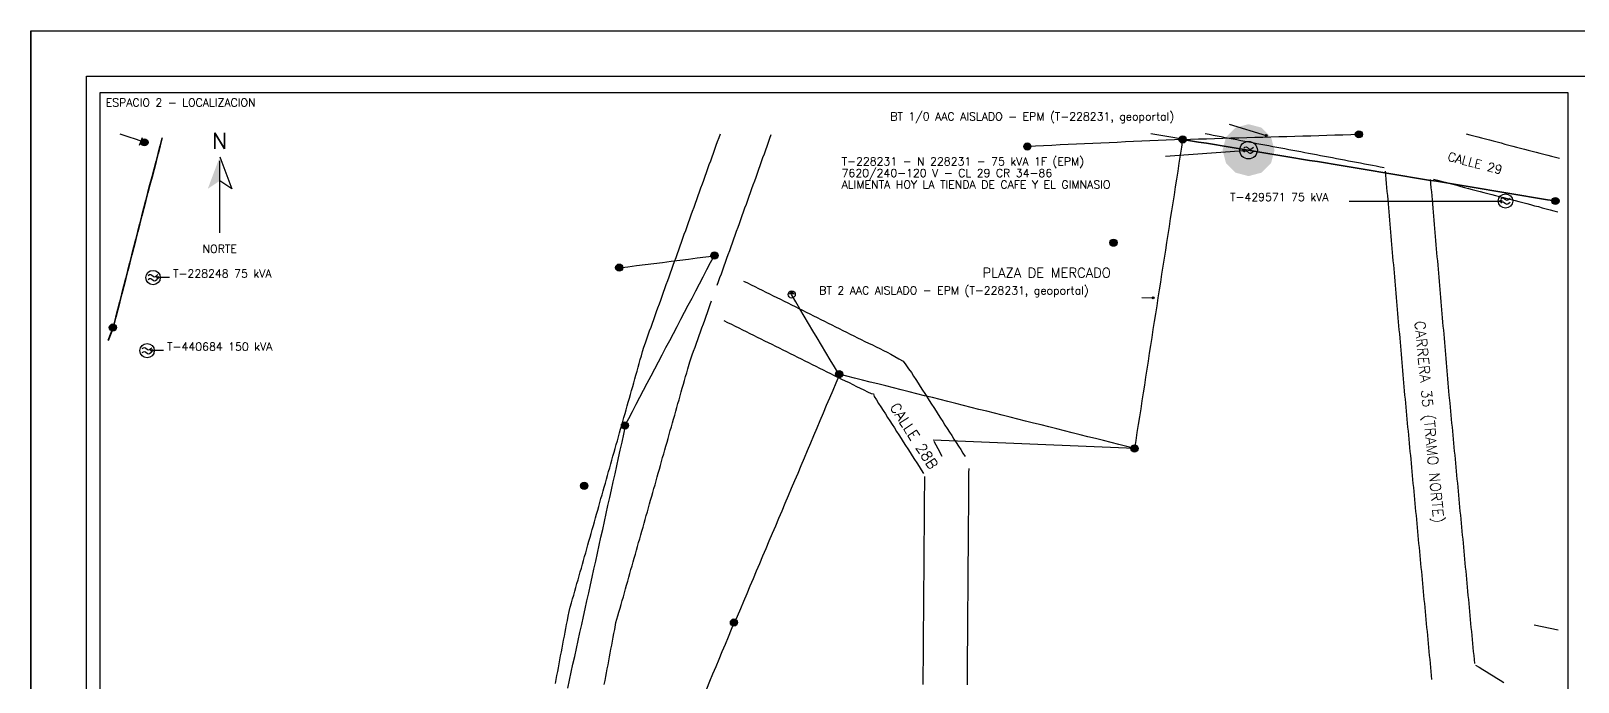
# Paper-space layout 'PLANO 01 DE 01' of a CAD drawing. Header units: millimetres. Extents: x 8 to 1180, y 4 to 828.
# Drawn here: x 7.8 to 394.5, y 664.6 to 827.5 of the extents above; entities that cross this region are included whole.
import ezdxf
from ezdxf.enums import TextEntityAlignment as Align

# ---------------------------------------------------------------- set-up
doc = ezdxf.new("R2010")
doc.units = ezdxf.units.MM
doc.linetypes.add('BT', pattern=[6, 4, -1, 0, -1])
doc.linetypes.add('CUBIERTO', pattern=[9, 6, -1, 0, -1, 0, -1])
doc.styles.add('E2', font='romans.shx')

psp = doc.layouts.new('PLANO 01 DE 01')

# ---------------------------------------------------------------- hatches: boundary and pattern name
h = psp.add_hatch(color=7)
edge = h.paths.add_edge_path()
edge.add_arc((36.18, 799.64), 0.9, 0, 360)
h = psp.add_hatch(color=7)
edge = h.paths.add_edge_path()
edge.add_arc((295.67, 800.38), 0.9, 0, 360)
for color, points in [(2, [(318.64, 797.69), (317.77, 800.94), (315.39, 803.32), (312.14, 804.19), (308.89, 803.32), (306.51, 800.94), (305.64, 797.69), (306.51, 794.44), (308.89, 792.06), (312.14, 791.19), (315.39, 792.06), (317.77, 794.44)]), (7, [(55, 796), (52, 788), (55, 790)]), (7, [(197.06, 761.59), (198.86, 761.59), (197.96, 762.49)])]:
    psp.add_hatch(color=color).paths.add_polyline_path(points)
h = psp.add_hatch(color=8)
edge = h.paths.add_edge_path()
edge.add_arc((316.54, 801.36), 0.25, 0, 360)
h = psp.add_hatch(color=7)
edge = h.paths.add_edge_path()
edge.add_arc((339.72, 801.65), 0.9, 0, 360)
h = psp.add_hatch(color=7)
edge = h.paths.add_edge_path()
edge.add_arc((256.85, 798.61), 0.9, 0, 360)
h = psp.add_hatch(color=8)
edge = h.paths.add_edge_path()
edge.add_arc((310.95, 797.6), 0.25, 0, 360)
h = psp.add_hatch(color=8)
edge = h.paths.add_edge_path()
edge.add_arc((375.17, 784.96), 0.25, 0, 360)
h = psp.add_hatch(color=7)
edge = h.paths.add_edge_path()
edge.add_arc((388.84, 784.97), 0.9, 0, 360)
h = psp.add_hatch(color=7)
edge = h.paths.add_edge_path()
edge.add_arc((278.38, 774.53), 0.9, 0, 360)
h = psp.add_hatch(color=7)
edge = h.paths.add_edge_path()
edge.add_arc((178.64, 771.34), 0.9, 0, 360)
h = psp.add_hatch(color=8)
edge = h.paths.add_edge_path()
edge.add_arc((39.54, 765.82), 0.25, 0, 360)
h = psp.add_hatch(color=7)
edge = h.paths.add_edge_path()
edge.add_arc((154.85, 768.3), 0.9, 0, 360)
h = psp.add_hatch(color=8)
edge = h.paths.add_edge_path()
edge.add_arc((288.3, 760.75), 0.25, 0, 360)
h = psp.add_hatch(color=7)
edge = h.paths.add_edge_path()
edge.add_arc((28.3, 753.3), 0.9, 0, 360)
h = psp.add_hatch(color=8)
edge = h.paths.add_edge_path()
edge.add_arc((38.05, 747.53), 0.25, 0, 360)
h = psp.add_hatch(color=7)
edge = h.paths.add_edge_path()
edge.add_arc((209.8, 741.64), 0.9, 0, 360)
h = psp.add_hatch(color=7)
edge = h.paths.add_edge_path()
edge.add_arc((156.28, 728.78), 0.9, 0, 360)
h = psp.add_hatch(color=7)
edge = h.paths.add_edge_path()
edge.add_arc((283.64, 723.07), 0.9, 0, 360)
h = psp.add_hatch(color=7)
edge = h.paths.add_edge_path()
edge.add_arc((146.1, 713.72), 0.9, 0, 360)
h = psp.add_hatch(color=7)
edge = h.paths.add_edge_path()
edge.add_arc((183.53, 679.5), 0.9, 0, 360)

# ---------------------------------------------------------------- linework, layer by layer
at = {"color": 7}
for points in [[(7.81, 827.52), (7.81, 12.77), (7.81, 827.52), (1179.62, 827.52), (1179.62, 12.77), (7.81, 12.77)], [(55, 796), (58, 788), (55, 790)], [(55, 777), (55, 795)]]:
    psp.add_lwpolyline(points, dxfattribs=at)
for points in [[(21.72, 816.19), (1165.71, 816.19), (1165.71, 26.66), (21.72, 26.66)], [(25, 418), (392, 418), (392, 812), (25, 812)]]:
    psp.add_lwpolyline(points, close=True, dxfattribs=at)
at = {"color": 1, "linetype": 'CUBIERTO', "lineweight": 35}
for points in [[(40.57, 800.73), (40.07, 798.78), (39.57, 796.83), (39.07, 794.88), (38.57, 792.93), (38.07, 790.98), (37.56, 789.03), (37.06, 787.08), (36.56, 785.13), (36.06, 783.18), (35.56, 781.22), (35.05, 779.27), (34.55, 777.32), (34.05, 775.37), (33.55, 773.42), (33.05, 771.47), (32.54, 769.52), (32.04, 767.57), (31.54, 765.62), (31.04, 763.67), (30.54, 761.72), (30.04, 759.77), (29.53, 757.82), (29.03, 755.87), (28.53, 753.92)], [(388.84, 784.97), (386.86, 785.3), (384.88, 785.62), (382.89, 785.95), (380.91, 786.28), (378.93, 786.61), (376.95, 786.94), (374.97, 787.26), (372.98, 787.59), (371, 787.92), (369.02, 788.25), (367.04, 788.58), (365.05, 788.9), (363.07, 789.23), (361.09, 789.56), (359.11, 789.89), (357.12, 790.22), (355.14, 790.54), (353.16, 790.87), (351.18, 791.2), (349.19, 791.53), (347.21, 791.85), (345.23, 792.18), (343.25, 792.51), (341.26, 792.84), (339.28, 793.17), (337.3, 793.49), (335.32, 793.82), (333.33, 794.15), (331.35, 794.48), (329.37, 794.81), (327.39, 795.13), (325.4, 795.46), (323.42, 795.79), (321.44, 796.12), (319.46, 796.45), (317.47, 796.77), (315.49, 797.1), (313.51, 797.43), (311.53, 797.76), (309.54, 798.08), (307.56, 798.41), (305.58, 798.74), (303.6, 799.07), (301.61, 799.4), (299.63, 799.72), (297.65, 800.05), (295.67, 800.38)], [(28.53, 753.92), (27.82, 752), (27.1, 750.09)]]:
    psp.add_lwpolyline(points, dxfattribs=at)
at = {"color": 3, "linetype": 'BT'}
for points in [[(36.18, 799.64), (34.16, 800.33), (32.13, 801.02), (30.11, 801.71)], [(35.6, 800.78), (34.9, 798.83)], [(295.67, 800.38), (293.69, 800.74), (291.71, 801.1), (289.73, 801.46), (287.75, 801.81)], [(295.67, 800.38), (297.67, 800.44), (299.67, 800.5), (301.67, 800.56), (303.67, 800.61), (305.68, 800.67), (307.68, 800.73), (309.68, 800.79), (311.68, 800.84), (313.69, 800.9), (315.69, 800.96), (317.69, 801.02), (319.69, 801.08), (321.7, 801.13), (323.7, 801.19), (325.7, 801.25), (327.7, 801.31), (329.71, 801.37), (331.71, 801.42), (333.71, 801.48), (335.71, 801.54), (337.72, 801.6), (339.72, 801.65)], [(295.67, 800.38), (293.62, 800.29), (291.58, 800.2), (289.54, 800.1), (287.49, 800.01), (285.45, 799.92), (283.41, 799.82), (281.36, 799.73), (279.32, 799.64), (277.28, 799.54), (275.23, 799.45), (273.19, 799.36), (271.15, 799.27), (269.1, 799.17), (267.06, 799.08), (265.02, 798.99), (262.98, 798.89), (260.93, 798.8), (258.89, 798.71), (256.85, 798.61)], [(295.67, 800.38), (295.36, 798.4), (295.05, 796.42), (294.74, 794.43), (294.43, 792.45), (294.12, 790.47), (293.81, 788.49), (293.51, 786.51), (293.2, 784.52), (292.89, 782.54), (292.58, 780.56), (292.27, 778.58), (291.96, 776.59), (291.66, 774.61), (291.35, 772.63), (291.04, 770.65), (290.73, 768.66), (290.42, 766.68), (290.11, 764.7), (289.8, 762.72), (289.5, 760.73), (289.19, 758.75), (288.88, 756.77), (288.57, 754.79), (288.26, 752.8), (287.95, 750.82), (287.65, 748.84), (287.34, 746.86), (287.03, 744.88), (286.72, 742.89), (286.41, 740.91), (286.1, 738.93), (285.79, 736.95), (285.49, 734.96), (285.18, 732.98), (284.87, 731), (284.56, 729.02), (284.25, 727.03), (283.94, 725.05), (283.64, 723.07)], [(178.64, 771.19), (176.47, 770.92), (174.31, 770.64), (172.15, 770.36), (169.99, 770.09), (167.82, 769.81), (165.66, 769.54), (163.5, 769.26), (161.33, 768.98), (159.17, 768.71), (157.01, 768.43), (154.85, 768.16)], [(156.28, 728.78), (157.21, 730.55), (158.14, 732.32), (159.07, 734.1), (160, 735.87), (160.94, 737.64), (161.87, 739.42), (162.8, 741.19), (163.73, 742.96), (164.66, 744.74), (165.59, 746.51), (166.53, 748.28), (167.46, 750.06), (168.39, 751.83), (169.32, 753.6), (170.25, 755.38), (171.18, 757.15), (172.12, 758.92), (173.05, 760.7), (173.98, 762.47), (174.91, 764.24), (175.84, 766.02), (176.77, 767.79), (177.7, 769.56), (178.64, 771.34)], [(209.71, 741.64), (208.64, 743.45), (207.56, 745.27), (206.48, 747.08), (205.41, 748.89), (204.33, 750.71), (203.26, 752.52), (202.18, 754.33), (201.1, 756.15), (200.03, 757.96), (198.95, 759.78), (197.88, 761.59)], [(209.8, 741.3), (209, 739.42), (208.21, 737.53), (207.41, 735.65), (206.61, 733.77), (205.82, 731.88), (205.02, 730), (204.23, 728.12), (203.43, 726.23), (202.63, 724.35), (201.84, 722.47), (201.04, 720.59), (200.24, 718.7), (199.45, 716.82), (198.65, 714.94), (197.86, 713.05), (197.06, 711.17), (196.26, 709.29), (195.47, 707.4), (194.67, 705.52), (193.88, 703.64), (193.08, 701.76), (192.28, 699.87), (191.49, 697.99), (190.69, 696.11), (189.89, 694.22), (189.1, 692.34), (188.3, 690.46), (187.51, 688.57), (186.71, 686.69), (185.91, 684.81), (185.12, 682.93), (184.32, 681.04), (183.53, 679.16)], [(283.64, 723.07), (281.69, 723.56), (279.75, 724.05), (277.81, 724.54), (275.86, 725.02), (273.92, 725.51), (271.98, 726), (270.03, 726.49), (268.09, 726.98), (266.15, 727.47), (264.2, 727.96), (262.26, 728.44), (260.32, 728.93), (258.38, 729.42), (256.43, 729.91), (254.49, 730.4), (252.55, 730.89), (250.6, 731.38), (248.66, 731.86), (246.72, 732.35), (244.77, 732.84), (242.83, 733.33), (240.89, 733.82), (238.94, 734.31), (237, 734.8), (235.06, 735.29), (233.12, 735.77), (231.17, 736.26), (229.23, 736.75), (227.29, 737.24), (225.34, 737.73), (223.4, 738.22), (221.46, 738.71), (219.51, 739.19), (217.57, 739.68), (215.63, 740.17), (213.68, 740.66), (211.74, 741.15), (209.8, 741.64)], [(141.97, 663.1), (142.41, 665.09), (142.84, 667.08), (143.28, 669.06), (143.72, 671.05), (144.16, 673.03), (144.6, 675.02), (145.03, 677), (145.47, 678.99), (145.91, 680.98), (146.35, 682.96), (146.79, 684.95), (147.22, 686.93), (147.66, 688.92), (148.1, 690.9), (148.54, 692.89), (148.98, 694.87), (149.42, 696.86), (149.85, 698.85), (150.29, 700.83), (150.73, 702.82), (151.17, 704.8), (151.61, 706.79), (152.04, 708.77), (152.48, 710.76), (152.92, 712.75), (153.36, 714.73), (153.8, 716.72), (154.23, 718.7), (154.67, 720.69), (155.11, 722.67), (155.55, 724.66), (155.99, 726.65), (156.42, 728.63)], [(283.64, 723.07), (281.62, 723.15), (279.61, 723.23), (277.6, 723.32), (275.59, 723.4), (273.57, 723.48), (271.56, 723.56), (269.55, 723.65), (267.54, 723.73), (265.52, 723.81), (263.51, 723.89), (261.5, 723.97), (259.49, 724.06), (257.47, 724.14), (255.46, 724.22), (253.45, 724.3), (251.44, 724.39), (249.42, 724.47), (247.41, 724.55), (245.4, 724.63), (243.39, 724.71), (241.38, 724.8), (239.36, 724.88), (237.35, 724.96), (235.34, 725.04), (233.33, 725.13)], [(233.5, 724.87), (234.47, 723.02), (235.45, 721.17)], [(183.61, 679.58), (182.84, 677.73), (182.06, 675.87), (181.29, 674.01), (180.51, 672.15), (179.74, 670.29), (178.96, 668.43), (178.19, 666.58), (177.42, 664.72), (176.64, 662.86)], [(389.5, 677.6), (387.5, 678.02), (385.49, 678.44), (383.49, 678.86)]]:
    psp.add_lwpolyline(points, dxfattribs=at)
at = {"color": 8}
for points in [[(138.92, 664.27), (139.1, 665.25), (139.29, 666.23), (139.47, 667.22), (139.66, 668.2), (139.84, 669.19), (140.03, 670.17), (140.21, 671.15), (140.4, 672.14), (140.58, 673.12), (140.77, 674.1), (140.95, 675.09), (141.14, 676.07), (141.33, 677.06), (141.51, 678.04), (141.7, 679.02), (141.88, 680.01), (142.09, 681.12), (142.31, 682.24), (142.61, 683.33), (142.92, 684.43), (143.19, 685.4), (143.47, 686.36), (143.74, 687.33), (144.01, 688.29), (144.29, 689.26), (144.56, 690.23), (144.83, 691.19), (145.1, 692.16), (145.38, 693.12), (145.65, 694.09), (145.92, 695.06), (146.2, 696.02), (146.47, 696.99), (146.74, 697.95), (147.02, 698.92), (147.29, 699.89), (147.56, 700.85), (147.83, 701.82), (148.11, 702.78), (148.38, 703.75), (148.65, 704.72), (148.93, 705.68), (149.2, 706.65), (149.47, 707.62), (149.75, 708.58), (150.02, 709.55), (150.29, 710.51), (150.56, 711.48), (150.84, 712.45), (151.11, 713.41), (151.38, 714.38), (151.66, 715.34), (151.93, 716.31), (152.2, 717.28), (152.47, 718.24), (152.75, 719.21), (153.02, 720.17), (153.29, 721.14), (153.57, 722.11), (153.84, 723.07), (154.11, 724.04), (154.39, 725), (154.66, 725.97), (154.93, 726.94), (155.2, 727.9), (155.48, 728.87), (155.75, 729.83), (156.02, 730.8), (156.3, 731.77), (156.57, 732.73), (156.84, 733.7), (157.12, 734.67), (157.39, 735.63), (157.66, 736.6), (157.93, 737.56), (158.21, 738.53), (158.48, 739.5), (158.75, 740.46), (159.03, 741.43), (159.3, 742.39), (159.57, 743.36), (159.84, 744.33), (160.12, 745.29), (160.39, 746.26), (160.69, 747.32), (161, 748.39), (161.38, 749.45), (161.76, 750.52), (162.1, 751.49), (162.45, 752.45), (162.8, 753.42), (163.14, 754.39), (163.49, 755.36), (163.84, 756.33), (164.18, 757.29), (164.53, 758.26), (164.88, 759.23), (165.22, 760.2), (165.57, 761.16), (165.92, 762.13), (166.26, 763.1), (166.61, 764.07), (166.96, 765.04), (167.3, 766), (167.65, 766.97), (168, 767.94), (168.34, 768.91), (168.69, 769.87), (169.04, 770.84), (169.38, 771.81), (169.73, 772.78), (170.08, 773.75), (170.42, 774.71), (170.77, 775.68), (171.12, 776.65), (171.47, 777.62), (171.81, 778.58), (172.16, 779.55), (172.51, 780.52), (172.85, 781.49), (173.2, 782.46), (173.55, 783.42), (173.89, 784.39), (174.24, 785.36), (174.59, 786.33), (174.93, 787.29), (175.28, 788.26), (175.63, 789.23), (175.97, 790.2), (176.32, 791.17), (176.67, 792.13), (177.01, 793.1), (177.36, 794.07), (177.71, 795.04), (178.05, 796), (178.4, 796.97), (178.75, 797.94), (179.09, 798.91), (179.44, 799.88), (179.79, 800.84), (180.13, 801.81)], [(179.34, 763.88), (179.68, 764.84), (180.03, 765.81), (180.38, 766.78), (180.72, 767.75), (181.07, 768.72), (181.42, 769.68), (181.76, 770.65), (182.11, 771.62), (182.46, 772.59), (182.8, 773.55), (183.15, 774.52), (183.5, 775.49), (183.84, 776.46), (184.19, 777.43), (184.54, 778.39), (184.89, 779.36), (185.23, 780.33), (185.58, 781.3), (185.93, 782.26), (186.27, 783.23), (186.62, 784.2), (186.97, 785.17), (187.31, 786.14), (187.66, 787.1), (188.01, 788.07), (188.35, 789.04), (188.7, 790.01), (189.05, 790.97), (189.39, 791.94), (189.74, 792.91), (190.09, 793.88), (190.43, 794.84), (190.78, 795.81), (191.13, 796.78), (191.47, 797.75), (191.82, 798.72), (192.17, 799.68), (192.51, 800.65), (192.86, 801.62)], [(301.29, 801.83), (302.28, 801.65), (303.28, 801.46), (304.28, 801.27), (305.27, 801.08), (306.27, 800.89), (307.26, 800.7), (308.26, 800.52), (309.25, 800.33), (310.25, 800.14), (311.24, 799.95), (312.24, 799.76), (313.23, 799.57), (314.23, 799.39), (315.22, 799.2), (316.22, 799.01), (317.21, 798.82), (318.21, 798.63), (319.2, 798.44), (320.2, 798.26), (321.19, 798.07), (322.19, 797.88), (323.18, 797.69), (324.18, 797.5), (325.17, 797.31), (326.17, 797.12), (327.16, 796.94), (328.16, 796.75), (329.16, 796.56), (330.15, 796.37), (331.15, 796.18), (332.14, 795.99), (333.14, 795.81), (334.13, 795.62), (335.13, 795.43), (336.12, 795.24), (337.12, 795.05), (338.11, 794.86), (339.11, 794.68), (340.1, 794.49), (341.1, 794.3), (342.09, 794.11), (343.09, 793.92), (344.08, 793.73), (345.08, 793.55), (346.07, 793.36)], [(307.29, 804.15), (316.54, 801.36)], [(366.52, 801.77), (367.49, 801.51), (368.46, 801.26), (369.43, 801), (370.4, 800.75), (371.37, 800.5), (372.35, 800.24), (373.32, 799.99), (374.29, 799.73), (375.26, 799.48), (376.23, 799.22), (377.2, 798.97), (378.17, 798.72), (379.15, 798.46), (380.12, 798.21), (381.09, 797.95), (382.06, 797.7), (383.03, 797.44), (384, 797.19), (384.97, 796.94), (385.94, 796.68), (386.92, 796.43), (387.89, 796.17), (388.86, 795.92), (389.83, 795.66)], [(291.38, 796.21), (310.95, 797.6)], [(346.3, 792.43), (346.39, 791.41), (346.47, 790.39), (346.56, 789.37), (346.65, 788.36), (346.74, 787.34), (346.83, 786.32), (346.92, 785.3), (347, 784.28), (347.09, 783.26), (347.18, 782.25), (347.27, 781.23), (347.36, 780.21), (347.45, 779.19), (347.53, 778.17), (347.62, 777.16), (347.71, 776.14), (347.8, 775.12), (347.89, 774.1), (347.98, 773.08), (348.06, 772.06), (348.15, 771.05), (348.24, 770.03), (348.33, 769.01), (348.42, 767.99), (348.51, 766.97), (348.59, 765.96), (348.68, 764.94), (348.77, 763.92), (348.86, 762.9), (348.95, 761.88), (349.04, 760.86), (349.12, 759.85), (349.21, 758.83), (349.3, 757.81), (349.39, 756.79), (349.48, 755.77), (349.57, 754.76), (349.65, 753.74), (349.74, 752.72), (349.83, 751.7), (349.92, 750.68), (350.01, 749.66), (350.1, 748.65), (350.18, 747.63), (350.27, 746.61), (350.36, 745.59), (350.45, 744.57), (350.54, 743.56), (350.63, 742.54), (350.71, 741.52), (350.8, 740.5), (350.89, 739.48), (350.98, 738.46), (351.07, 737.45), (351.16, 736.42), (351.25, 735.39), (351.34, 734.38), (351.44, 733.36), (351.53, 732.36), (351.63, 731.36), (351.72, 730.36), (351.82, 729.36), (351.91, 728.35), (352.01, 727.35), (352.1, 726.35), (352.2, 725.35), (352.29, 724.35), (352.39, 723.34), (352.48, 722.34), (352.58, 721.34), (352.67, 720.34), (352.77, 719.34), (352.86, 718.33), (352.96, 717.33), (353.05, 716.33), (353.15, 715.33), (353.24, 714.33), (353.34, 713.33), (353.43, 712.32), (353.53, 711.32), (353.62, 710.32), (353.71, 709.32), (353.81, 708.32), (353.9, 707.31), (354, 706.31), (354.09, 705.31), (354.19, 704.31), (354.28, 703.31), (354.38, 702.31), (354.47, 701.3), (354.57, 700.3), (354.66, 699.3), (354.76, 698.3), (354.85, 697.3), (354.95, 696.29), (355.04, 695.29), (355.14, 694.29), (355.23, 693.29), (355.33, 692.29), (355.42, 691.28), (355.52, 690.28), (355.61, 689.28), (355.71, 688.28), (355.8, 687.28), (355.9, 686.28), (355.99, 685.27), (356.09, 684.27), (356.18, 683.27), (356.28, 682.27), (356.37, 681.27), (356.47, 680.26), (356.56, 679.26), (356.66, 678.26), (356.75, 677.26), (356.85, 676.26), (356.94, 675.26), (357.04, 674.25), (357.13, 673.25), (357.23, 672.25), (357.32, 671.25), (357.42, 670.25), (357.51, 669.24), (357.61, 668.24), (357.7, 667.24), (357.8, 666.24), (357.89, 665.24)], [(357.56, 790.33), (357.65, 789.31), (357.74, 788.29), (357.83, 787.27), (357.92, 786.26), (358, 785.24), (358.09, 784.22), (358.18, 783.2), (358.27, 782.18), (358.36, 781.16), (358.45, 780.15), (358.53, 779.13), (358.62, 778.11), (358.71, 777.09), (358.8, 776.07), (358.89, 775.06), (358.98, 774.04), (359.06, 773.02), (359.15, 772), (359.24, 770.98), (359.33, 769.96), (359.42, 768.95), (359.51, 767.93), (359.59, 766.91), (359.68, 765.89), (359.77, 764.87), (359.86, 763.86), (359.95, 762.84), (360.04, 761.82), (360.12, 760.8), (360.21, 759.78), (360.3, 758.76), (360.39, 757.75), (360.48, 756.73), (360.57, 755.71), (360.65, 754.69), (360.74, 753.67), (360.83, 752.66), (360.92, 751.64), (361.01, 750.62), (361.1, 749.6), (361.18, 748.58), (361.27, 747.56), (361.36, 746.55), (361.45, 745.53), (361.54, 744.51), (361.63, 743.49), (361.71, 742.47), (361.8, 741.45), (361.89, 740.44), (361.98, 739.42), (362.07, 738.4), (362.15, 737.39), (362.24, 736.39), (362.43, 734.4), (362.52, 733.4), (362.62, 732.4), (362.71, 731.4), (362.81, 730.4), (362.9, 729.39), (363, 728.39), (363.09, 727.39), (363.19, 726.39), (363.28, 725.39), (363.38, 724.39), (363.47, 723.38), (363.57, 722.38), (363.66, 721.38), (363.76, 720.38), (363.85, 719.38), (363.95, 718.37), (364.04, 717.37), (364.14, 716.37), (364.23, 715.37), (364.33, 714.37), (364.42, 713.36), (364.52, 712.36), (364.61, 711.36), (364.71, 710.36), (364.8, 709.36), (364.9, 708.36), (364.99, 707.35), (365.09, 706.35), (365.18, 705.35), (365.28, 704.35), (365.37, 703.35), (365.47, 702.34), (365.56, 701.34), (365.66, 700.34), (365.75, 699.34), (365.85, 698.34), (365.94, 697.34), (366.04, 696.33), (366.13, 695.33), (366.23, 694.33), (366.32, 693.33), (366.42, 692.33), (366.51, 691.32), (366.61, 690.32), (366.7, 689.32), (366.79, 688.32), (366.89, 687.32), (366.98, 686.31), (367.08, 685.31), (367.17, 684.31), (367.27, 683.31), (367.36, 682.31), (367.46, 681.31), (367.55, 680.3), (367.65, 679.3), (367.74, 678.3), (367.84, 677.3), (367.93, 676.3), (368.03, 675.29), (368.12, 674.29), (368.22, 673.29), (368.31, 672.29), (368.41, 671.29), (368.5, 670.29), (368.6, 669.28)], [(358.36, 790.41), (359.33, 790.16), (360.3, 789.91), (361.27, 789.65), (362.24, 789.4), (363.21, 789.14), (364.18, 788.89), (365.16, 788.63), (366.13, 788.38), (367.1, 788.13), (368.07, 787.87), (369.04, 787.62), (370.01, 787.36), (370.98, 787.11), (371.96, 786.85), (372.93, 786.6), (373.9, 786.35), (374.87, 786.09), (375.84, 785.84), (376.81, 785.58), (377.78, 785.33), (378.75, 785.07), (379.73, 784.82), (380.7, 784.57), (381.67, 784.31), (382.64, 784.06), (383.61, 783.8), (384.58, 783.55), (385.55, 783.29), (386.52, 783.04), (387.5, 782.79), (388.47, 782.53), (389.44, 782.28)], [(337.27, 784.96), (375.17, 784.96)], [(42.44, 765.82), (39.54, 765.82)], [(185.95, 764.94), (186.87, 764.48), (187.79, 764.02), (188.7, 763.57), (189.62, 763.11), (190.54, 762.65), (191.46, 762.2), (192.38, 761.74), (193.3, 761.28), (194.22, 760.82), (195.14, 760.37), (196.06, 759.91), (196.98, 759.45), (197.89, 759), (198.81, 758.54), (199.73, 758.08), (200.65, 757.63), (201.57, 757.17), (202.49, 756.71), (203.41, 756.26), (204.33, 755.8), (205.25, 755.34), (206.17, 754.89), (207.08, 754.43), (208, 753.97), (208.92, 753.51), (209.84, 753.06), (210.76, 752.6), (211.68, 752.14), (212.6, 751.69), (213.52, 751.23), (214.44, 750.77), (215.36, 750.32), (216.27, 749.86), (217.19, 749.4), (218.11, 748.95), (219.03, 748.49), (219.95, 748.03), (220.87, 747.58), (221.79, 747.12), (222.71, 746.66), (223.73, 746.08), (224.76, 745.49), (225.78, 744.91), (226.47, 743.95), (227.17, 742.99), (227.86, 742.03), (228.42, 741.16), (228.98, 740.28), (229.54, 739.41), (230.1, 738.53), (230.66, 737.66), (231.22, 736.78), (231.78, 735.91), (232.34, 735.03), (232.91, 734.16), (233.47, 733.28), (234.03, 732.41), (234.59, 731.53), (235.15, 730.65), (235.71, 729.78), (236.27, 728.9), (236.83, 728.03), (237.39, 727.15), (237.95, 726.28), (238.51, 725.4), (239.08, 724.53), (239.64, 723.65), (240.2, 722.78), (240.76, 721.9), (241.32, 721.03)], [(151.12, 664), (151.31, 664.99), (151.49, 665.97), (151.68, 666.95), (151.86, 667.94), (152.05, 668.92), (152.24, 669.91), (152.42, 670.89), (152.61, 671.87), (152.79, 672.86), (152.98, 673.84), (153.16, 674.83), (153.35, 675.81), (153.53, 676.79), (153.72, 677.78), (154.03, 679.48), (154.51, 681.15), (154.79, 682.12), (155.06, 683.09), (155.33, 684.05), (155.6, 685.02), (155.88, 685.98), (156.15, 686.95), (156.42, 687.92), (156.7, 688.88), (156.97, 689.85), (157.24, 690.82), (157.52, 691.78), (157.79, 692.75), (158.06, 693.71), (158.33, 694.68), (158.61, 695.65), (158.88, 696.61), (159.15, 697.58), (159.43, 698.54), (159.7, 699.51), (159.97, 700.48), (160.24, 701.44), (160.52, 702.41), (160.79, 703.37), (161.06, 704.34), (161.34, 705.31), (161.61, 706.27), (161.88, 707.24), (162.16, 708.2), (162.43, 709.17), (162.7, 710.14), (162.97, 711.1), (163.25, 712.07), (163.52, 713.03), (163.79, 714), (164.07, 714.97), (164.34, 715.93), (164.61, 716.9), (164.89, 717.86), (165.16, 718.83), (165.43, 719.8), (165.7, 720.76), (165.98, 721.73), (166.25, 722.7), (166.52, 723.66), (166.8, 724.63), (167.07, 725.59), (167.34, 726.56), (167.61, 727.53), (167.89, 728.49), (168.16, 729.46), (168.43, 730.42), (168.71, 731.39), (168.98, 732.36), (169.25, 733.32), (169.53, 734.29), (169.8, 735.25), (170.07, 736.22), (170.34, 737.19), (170.62, 738.15), (170.89, 739.12), (171.16, 740.08), (171.44, 741.05), (171.71, 742.02), (171.98, 742.98), (172.47, 744.71), (173.1, 746.46), (173.44, 747.42), (173.79, 748.39), (174.14, 749.36), (174.48, 750.33), (174.83, 751.3), (175.18, 752.26), (175.52, 753.23), (175.87, 754.2), (176.22, 755.17), (176.56, 756.13), (176.91, 757.1), (177.26, 758.07), (177.6, 759.04), (177.95, 760.01)], [(285.47, 760.79), (288.3, 760.75)], [(181.03, 755.05), (181.95, 754.59), (182.87, 754.14), (183.79, 753.68), (184.71, 753.22), (185.63, 752.76), (186.55, 752.31), (187.47, 751.85), (188.38, 751.39), (189.3, 750.94), (190.22, 750.48), (191.14, 750.02), (192.06, 749.57), (192.98, 749.11), (193.9, 748.65), (194.82, 748.2), (195.74, 747.74), (196.66, 747.28), (197.57, 746.83), (198.49, 746.37), (199.41, 745.91), (200.33, 745.45), (201.25, 745), (202.17, 744.54), (203.09, 744.08), (204.01, 743.63), (204.93, 743.17), (205.85, 742.71), (206.76, 742.26), (207.68, 741.8), (208.6, 741.34), (209.52, 740.89), (210.44, 740.43), (211.36, 739.97), (212.28, 739.52), (213.2, 739.06), (214.12, 738.6), (215.04, 738.15), (215.95, 737.69), (216.87, 737.23), (217.79, 736.77), (218.39, 736.7), (218.56, 736.08), (219.12, 735.2), (219.68, 734.32), (220.24, 733.45), (220.81, 732.57), (221.37, 731.7), (221.93, 730.82), (222.49, 729.95), (223.05, 729.07), (223.61, 728.2), (224.17, 727.32), (224.73, 726.45), (225.29, 725.57), (225.85, 724.7), (226.41, 723.82), (226.97, 722.95), (227.54, 722.07), (228.1, 721.2), (228.66, 720.32), (229.22, 719.45), (229.78, 718.57), (230.34, 717.7), (230.9, 716.82)], [(40.95, 747.53), (38.05, 747.53)], [(231.13, 716.05), (231.13, 715.03), (231.12, 714.01), (231.11, 712.99), (231.1, 711.97), (231.1, 710.95), (231.09, 709.93), (231.08, 708.91), (231.07, 707.89), (231.06, 706.87), (231.06, 705.85), (231.05, 704.83), (231.04, 703.81), (231.03, 702.79), (231.03, 701.77), (231.02, 700.75), (231.01, 699.73), (231, 698.71), (230.99, 697.69), (230.99, 696.67), (230.98, 695.65), (230.97, 694.63), (230.96, 693.61), (230.96, 692.59), (230.95, 691.57), (230.94, 690.55), (230.93, 689.53), (230.92, 688.51), (230.92, 687.49), (230.91, 686.47), (230.9, 685.45), (230.89, 684.43), (230.89, 683.41), (230.88, 682.39), (230.87, 681.37), (230.86, 680.35), (230.85, 679.33), (230.85, 678.31), (230.84, 677.29), (230.83, 676.27), (230.82, 675.25), (230.82, 674.23), (230.81, 673.21), (230.8, 672.19), (230.79, 671.17), (230.78, 670.15), (230.78, 669.13), (230.77, 668.12), (230.76, 667.1), (230.75, 666.08), (230.75, 665.06), (230.74, 664.04)], [(242.19, 718.01), (242.18, 716.99), (242.18, 715.97), (242.17, 714.95), (242.16, 713.93), (242.15, 712.91), (242.14, 711.89), (242.14, 710.87), (242.13, 709.85), (242.12, 708.83), (242.11, 707.81), (242.11, 706.79), (242.1, 705.77), (242.09, 704.75), (242.08, 703.73), (242.07, 702.71), (242.07, 701.69), (242.06, 700.67), (242.05, 699.65), (242.04, 698.63), (242.04, 697.61), (242.03, 696.59), (242.02, 695.57), (242.01, 694.55), (242, 693.53), (242, 692.51), (241.99, 691.49), (241.98, 690.47), (241.97, 689.45), (241.97, 688.43), (241.96, 687.41), (241.95, 686.39), (241.94, 685.37), (241.93, 684.35), (241.93, 683.33), (241.92, 682.31), (241.91, 681.29), (241.9, 680.27), (241.9, 679.25), (241.89, 678.23), (241.88, 677.21), (241.87, 676.19), (241.86, 675.17), (241.86, 674.15), (241.85, 673.13), (241.84, 672.11), (241.83, 671.09), (241.83, 670.07), (241.82, 669.05), (241.81, 668.03), (241.8, 667.01), (241.79, 665.99), (241.79, 664.97), (241.78, 663.95)], [(368.9, 668.85), (369.78, 668.31), (370.66, 667.78), (371.53, 667.24), (372.41, 666.7), (373.29, 666.16), (374.16, 665.63), (375.04, 665.09), (375.92, 664.55)]]:
    psp.add_lwpolyline(points, dxfattribs=at)
at = {"color": 1}
for points in [[(310.94, 798.19), (311.24, 798.42), (311.54, 798.48), (311.84, 798.32), (312.14, 798.06), (312.44, 797.9), (312.74, 797.96), (313.04, 798.19), (313.34, 798.43)], [(310.94, 797.19), (311.24, 797.42), (311.54, 797.48), (311.84, 797.32), (312.14, 797.06), (312.44, 796.9), (312.74, 796.96), (313.04, 797.19), (313.34, 797.43)], [(375.17, 785.46), (375.47, 785.7), (375.77, 785.76), (376.07, 785.59), (376.37, 785.33), (376.67, 785.17), (376.97, 785.23), (377.27, 785.47), (377.57, 785.7)], [(375.17, 784.46), (375.47, 784.7), (375.77, 784.76), (376.07, 784.59), (376.37, 784.33), (376.67, 784.17), (376.97, 784.23), (377.27, 784.47), (377.57, 784.7)], [(37.14, 766.32), (37.44, 766.55), (37.74, 766.61), (38.04, 766.45), (38.34, 766.19), (38.64, 766.02), (38.94, 766.09), (39.24, 766.32), (39.54, 766.56)], [(37.14, 765.32), (37.44, 765.55), (37.74, 765.61), (38.04, 765.45), (38.34, 765.19), (38.64, 765.02), (38.94, 765.09), (39.24, 765.32), (39.54, 765.56)], [(35.65, 748.03), (35.95, 748.26), (36.25, 748.32), (36.55, 748.16), (36.85, 747.9), (37.15, 747.74), (37.45, 747.8), (37.75, 748.03), (38.05, 748.27)], [(35.65, 747.03), (35.95, 747.26), (36.25, 747.32), (36.55, 747.16), (36.85, 746.9), (37.15, 746.74), (37.45, 746.8), (37.75, 747.03), (38.05, 747.27)]]:
    psp.add_lwpolyline(points, dxfattribs=at)
at = {"color": 7}
for centre in [(36.18, 799.64), (295.67, 800.38), (339.72, 801.65), (256.85, 798.61), (388.84, 784.97), (278.38, 774.53), (178.64, 771.34), (154.85, 768.3), (197.96, 761.59), (28.3, 753.3), (209.8, 741.64), (156.28, 728.78), (283.64, 723.07), (146.1, 713.72), (183.53, 679.5)]:
    psp.add_circle(centre, 0.9, dxfattribs=at)
at = {"color": 8}
for centre in [(316.54, 801.36), (310.95, 797.6), (375.17, 784.96), (39.54, 765.82), (288.3, 760.75), (38.05, 747.53)]:
    psp.add_circle(centre, 0.25, dxfattribs=at)
at = {"color": 1}
for centre, radius in [((312.14, 797.69), 2.2), ((376.37, 784.96), 1.8), ((38.34, 765.82), 1.8), ((36.85, 747.53), 1.8)]:
    psp.add_circle(centre, radius, dxfattribs=at)

# ---------------------------------------------------------------- texts
at = {"color": 8, "style": 'E2'}
psp.add_text('ESPACIO 2 - LOCALIZACION', height=2, dxfattribs=at).set_placement((26.5, 808.6))
at = {"color": 3, "style": 'E2'}
for s, p in [('BT 1/0 AAC AISLADO - EPM (T-228231, geoportal)', (222.58, 805.12)), ('BT 2 AAC AISLADO - EPM (T-228231, geoportal)', (204.82, 761.6))]:
    psp.add_text(s, height=2, dxfattribs=at).set_placement(p)
at = {"color": 7, "style": 'E2'}
for s, height, p in [('N', 4, (55, 798)), ('NORTE', 2, (55, 772))]:
    psp.add_text(s, height=height, dxfattribs=at).set_placement(p, align=Align.CENTER)
for s, height, rotation, p in [('CALLE 29', 2.2, -14.6708, (368.75, 794.44)), ('CARRERA 35 (TRAMO NORTE)', 2.6, -84.5893, (357.33, 729.7)), ('CALLE 28B', 2.6, -57.3462, (228.52, 726.2))]:
    psp.add_text(s, height=height, rotation=rotation, dxfattribs=at).set_placement(p, align=Align.MIDDLE_CENTER)
at = {"color": 1, "style": 'E2'}
for s, p in [('T-228231 - N 228231 - 75 kVA 1F (EPM)', (210.43, 793.87)), ('7620/240-120 V - CL 29 CR 34-86', (210.43, 790.97)), ('ALIMENTA HOY LA TIENDA DE CAFE Y EL GIMNASIO', (210.43, 788.07)), ('T-429571 75 kVA', (307.52, 784.96)), ('T-228248 75 kVA', (43.34, 765.82)), ('T-440684 150 kVA', (41.85, 747.53))]:
    psp.add_text(s, height=2, dxfattribs=at).set_placement(p)
at = {"color": 8, "style": 'E2'}
psp.add_text('PLAZA DE MERCADO', height=2.4, dxfattribs=at).set_placement((261.67, 765.82), align=Align.CENTER)

doc.saveas('drawing.dxf')
